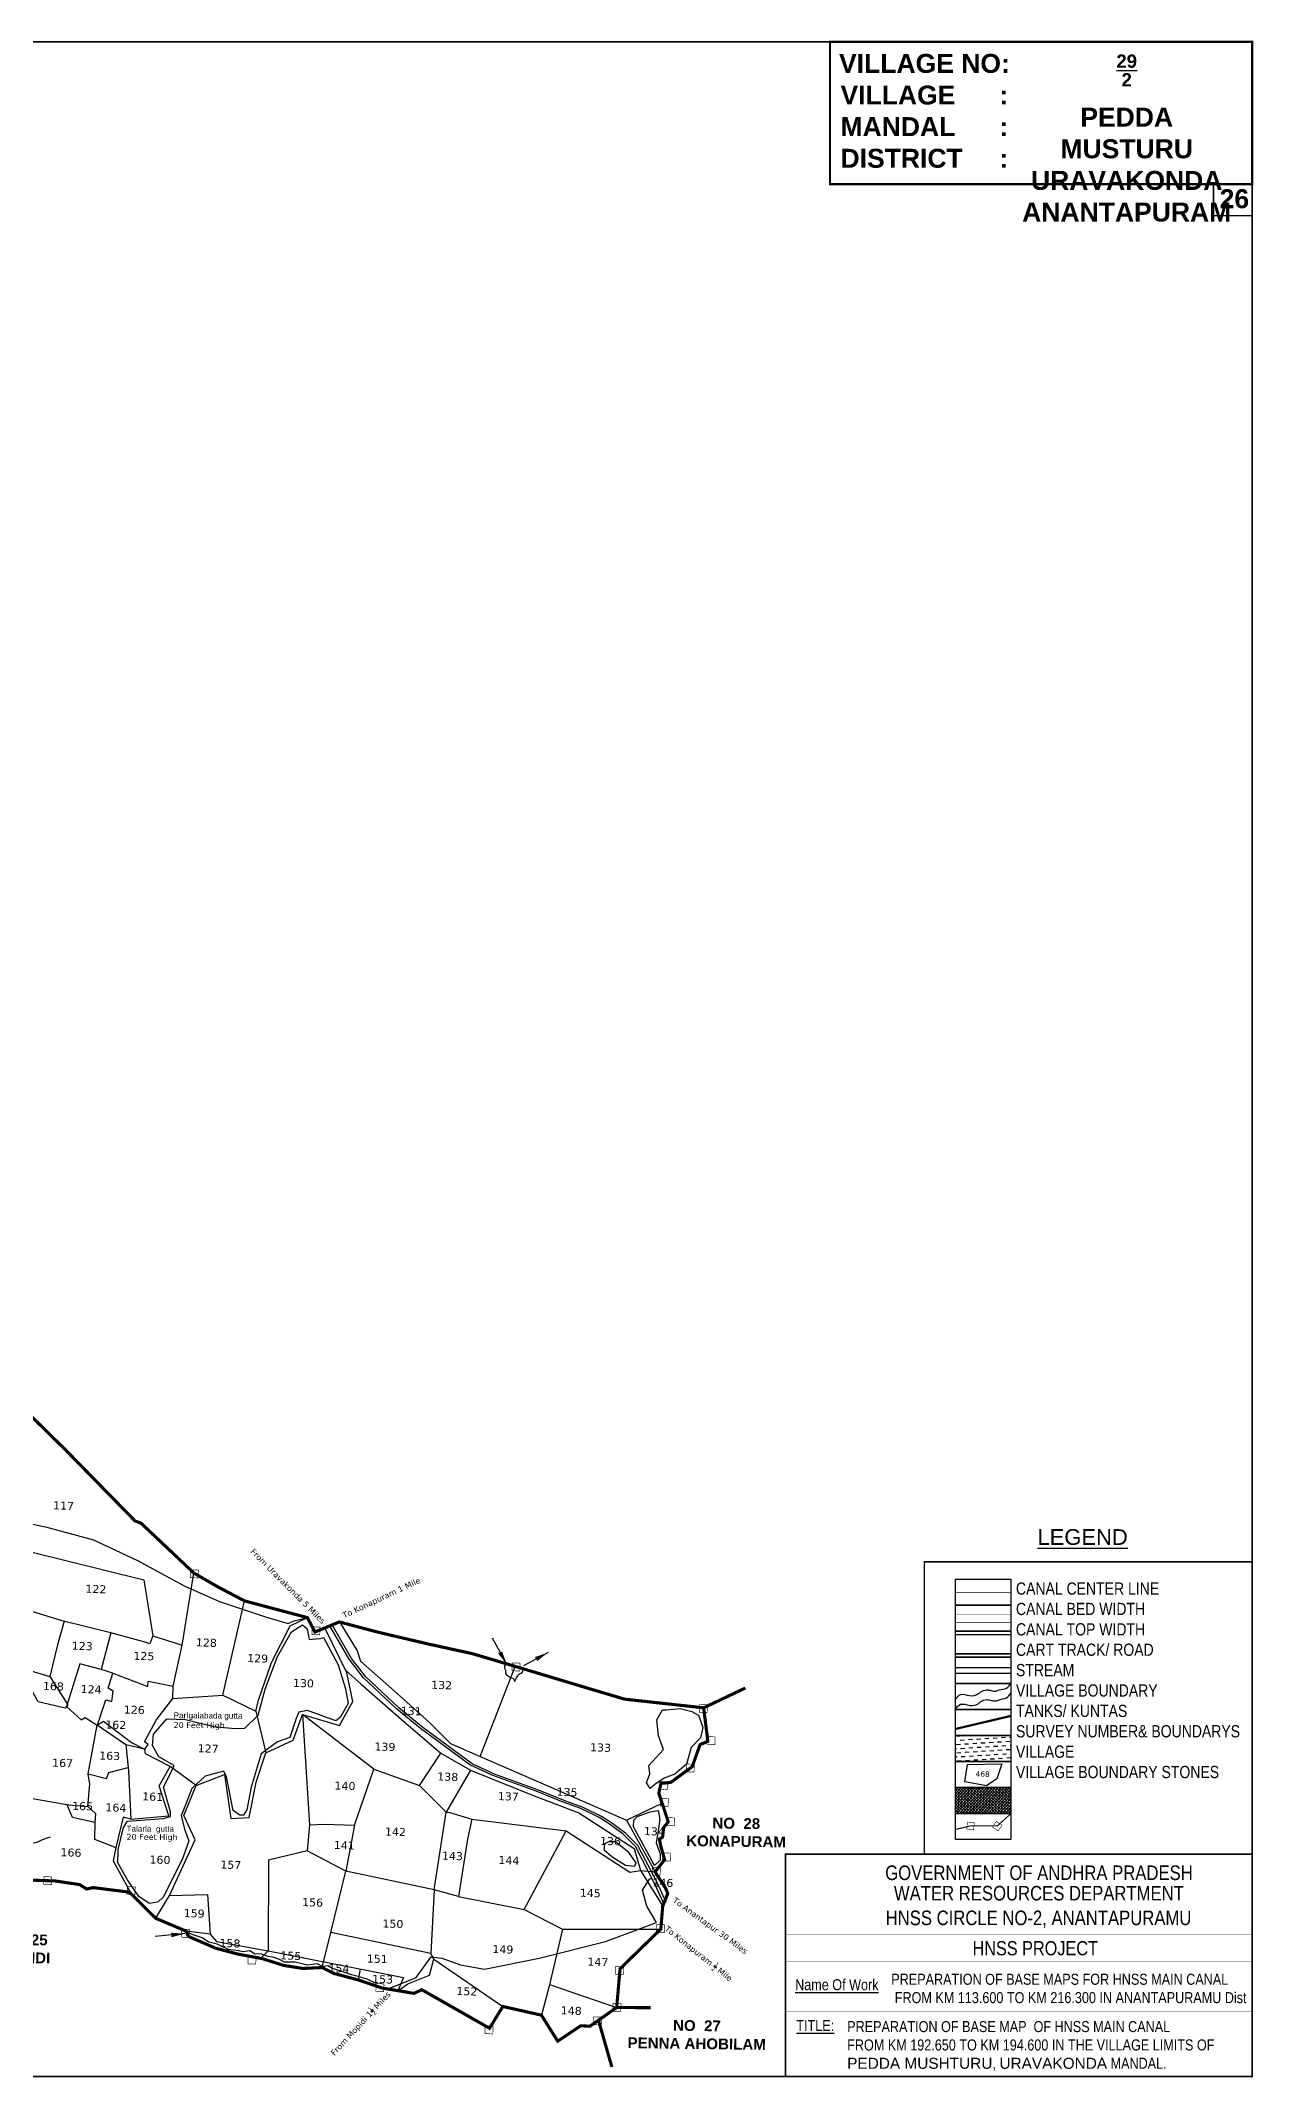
# Model space of a CAD drawing. Header units: inches. Extents: x 739758 to 748078, y 1645904 to 1651338.
# Drawn here: x 744959 to 748078, y 1645904 to 1651142 of the extents above; entities that cross this region are included whole.
import ezdxf
from ezdxf.enums import TextEntityAlignment as Align

# ---------------------------------------------------------------- set-up
doc = ezdxf.new("R2010")
doc.units = ezdxf.units.IN
doc.header["$MEASUREMENT"] = 0
doc.linetypes.add('ACAD_ISO02W100', pattern=[15, 12, -3])
doc.linetypes.add('HIDDEN2', pattern=[0.1875, 0.125, -0.0625])
for name, color, linetype in [('CANAL1', 1, 'Continuous'), ('CSMark', 72, 'Continuous'), ('FRAME 025', 7, 'Continuous'), ('HILL', 223, 'Continuous'), ('PLOT', 7, 'Continuous'), ('PLOT NO', 7, 'Continuous'), ('ROADS', 6, 'Continuous'), ('STRUCTURE', 5, 'Continuous'), ('TABLE', 7, 'Continuous'), ('tank', 4, 'Continuous'), ('TANKS-STREAM', 4, 'Continuous'), ('TITLEBLOCK', 7, 'Continuous'), ('VILLAGE', 30, 'Continuous'), ('VILLAGE BOUNDRY', 5, 'Continuous'), ('VILLAGE STONES', 240, 'Continuous')]:
    doc.layers.add(name, color=color, linetype=linetype)
doc.styles.add('A', font='ARIAL_1.TTF')
doc.styles.add('ARIALN', font='ARIALN_1.TTF')
doc.styles.get("Standard").update_dxf_attribs({"font": 'verdana_0.ttf'})
doc.dimstyles.get("Standard").update_dxf_attribs({"dimtxt": 0.18, "dimasz": 35, "dimexe": 0.18, "dimexo": 0.0625, "dimgap": 0.09, "dimtad": 0, "dimtih": 1, "dimtoh": 1, "dimdec": 4, "dimzin": 0, "dimdsep": 46, "dimtxsty": 'Standard', "dimcen": 0.09, "dimadec": 0, "dimazin": 0, "dimtfac": 1, "dimtdec": 4, "dimtofl": 0, "dimtmove": 0, "dimatfit": 3, "dimfxl": 0, "dimtolj": 1, "dimtzin": 0, "dimarcsym": 0})

msp = doc.modelspace()

# ---------------------------------------------------------------- hatches: boundary and pattern name
at = {"layer": 'tank'}
h = msp.add_hatch(dxfattribs=at)
h.set_pattern_fill('DASH', color=256, scale=85.053561, angle=3.5405, style=0)
h.set_pattern_definition([(3.5405362, (206013.963, 458791.154), (9.95484588, 11.26796005), [10.63169507, -10.63169507])])
h.paths.add_polyline_path([(747312, 1646783.4), (747454.8, 1646783.4), (747454.8, 1646716.5), (747312, 1646716.5)])
at = {"layer": 'VILLAGE', "linetype": 'Continuous'}
h = msp.add_hatch(dxfattribs=at)
h.set_pattern_fill('SACNCR', color=256, scale=57.127627, angle=1.5303, style=0)
h.set_pattern_definition([(46.53031993, (206013.963, 458791.154), (-3.88684878, 3.684574612), []), (46.53031993, (206017.7485, 458791.255), (-3.88684878, 3.684574612), [0, -5.355715033])])
h.paths.add_polyline_path([(747312, 1646649.5), (747454.8, 1646649.5), (747454.8, 1646582.5), (747312, 1646582.5)])

# ---------------------------------------------------------------- linework, layer by layer
at = {"layer": 'CANAL1', "color": 1, "linetype": 'HIDDEN2', "ltscale": 100, "const_width": 1.4}
msp.add_lwpolyline([(747312, 1647151.7), (747454.8, 1647151.7)], dxfattribs=at)
at = {"layer": 'CANAL1', "color": 5, "const_width": 1.4}
for points in [[(747454.8, 1647095.3), (747312, 1647095.3)], [(747454.8, 1647074.3), (747312, 1647074.3)]]:
    msp.add_lwpolyline(points, dxfattribs=at)
at = {"layer": 'CANAL1', "color": 1, "const_width": 3.5}
for points in [[(747454.8, 1647042.3), (747312, 1647042.3)], [(747454.8, 1646993.3), (747312, 1646993.3)]]:
    msp.add_lwpolyline(points, dxfattribs=at)
at = {"layer": 'CSMark', "color": 5, "const_width": 3.91}
for points in [[(739759.5, 1651139.4), (748075.2, 1651139.4), (748075.2, 1645906.1), (739759.5, 1645906.1)], [(748075.2, 1650773.1), (747976, 1650773.1), (747976, 1650692.5), (748075.2, 1650692.5)], [(747232, 1647229.8), (748075.2, 1647229.8), (748075.2, 1646478), (747232, 1646478)], [(746874.7, 1646478), (748075.2, 1646478), (748075.2, 1645906.1), (746874.7, 1645906.1)]]:
    msp.add_lwpolyline(points, close=True, dxfattribs=at)
at = {"layer": 'FRAME 025', "lineweight": -3, "const_width": 0.894}
for points in [[(746874.5, 1646270.9), (748075.2, 1646270.9)], [(746874.5, 1646201), (748075.2, 1646201)], [(746874.5, 1646072.7), (748075.2, 1646072.7)]]:
    msp.add_lwpolyline(points, dxfattribs=at)
at = {"layer": 'HILL'}
for points in [[(745182.6, 1646412.3), (745157.3, 1646455.9), (745158.5, 1646490.3), (745171.8, 1646546.5), (745182.1, 1646562.6), (745275, 1646569.8), (745293.2, 1646575.3), (745292.5, 1646586.7), (745274.6, 1646650.1), (745289, 1646678.9), (745302.3, 1646705.8), (745262.9, 1646728.7), (745246.4, 1646757.1), (745248.9, 1646786.8), (745283.7, 1646826.3), (745331, 1646824.7), (745404.5, 1646806.2), (745458.9, 1646800.8), (745483.7, 1646802.5), (745518.2, 1646835.3), (745535.9, 1646902.1), (745568.2, 1646986.5), (745604.3, 1647050.1), (745632.2, 1647067.7), (745644.2, 1647057.5), (745649.4, 1647030), (745675.8, 1647032.8), (745686.2, 1647035.5), (745723.9, 1646965.2), (745742.9, 1646903.3), (745749.9, 1646865.5), (745729.6, 1646829.7), (745718.5, 1646820.8), (745644.8, 1646847.5), (745622.5, 1646843.1), (745616.3, 1646827.3), (745600.2, 1646778.5), (745567.9, 1646766.7), (745525.7, 1646736.2), (745500.1, 1646650.1), (745489.4, 1646592.3), (745480.6, 1646578.2), (745471.4, 1646578.5), (745454.3, 1646590.4), (745436.7, 1646677), (745429.9, 1646691.6), (745382.2, 1646678.8), (745347.6, 1646647.1), (745325.1, 1646589.7), (745320.2, 1646577.2), (745329.1, 1646542.2), (745339.9, 1646512), (745324.6, 1646468.7), (745274.8, 1646368.5), (745260.4, 1646354.6), (745237.7, 1646351.2), (745211.5, 1646369.1), (745182.6, 1646412.3)], [(746560.6, 1646746.8), (746548.5, 1646782.7), (746544.2, 1646823.5), (746558, 1646849.3), (746568.2, 1646849), (746603.9, 1646852.4), (746634, 1646845.2), (746650.6, 1646835.3), (746662.4, 1646803.5), (746655.9, 1646777.5), (746632.4, 1646752.1), (746620.1, 1646709.8), (746590.4, 1646684), (746562.8, 1646673.1), (746539, 1646656.9), (746526.4, 1646647.1), (746517.1, 1646661.3), (746525.6, 1646684.2), (746523.2, 1646705.9), (746560.6, 1646746.8)], [(746537.6, 1646449), (746502.8, 1646514), (746483.4, 1646548.2), (746484.4, 1646565.1), (746493, 1646575.1), (746526.4, 1646586.8), (746547.6, 1646590.2), (746551.4, 1646566.9), (746546.9, 1646538.8), (746542.2, 1646507.5), (746552.5, 1646478.9), (746552, 1646462.4), (746537.6, 1646449)], [(746408.8, 1646491.5), (746408.8, 1646505.4), (746421.3, 1646510.6), (746437.3, 1646510.6), (746468.3, 1646485.4), (746490, 1646455.8), (746486.1, 1646446.7), (746463.5, 1646449), (746427.7, 1646470.8), (746408.2, 1646487.9), (746408.8, 1646491.5)]]:
    msp.add_lwpolyline(points, dxfattribs=at)
at = {"layer": 'PLOT'}
for points in [[(744821.7, 1647285.2), (744929.8, 1647256.9), (745224.3, 1647183.5), (745247.2, 1647039.6), (745239.8, 1647018.8), (745224.5, 1647024.2), (745139.4, 1647047.4), (745014.4, 1647078.5), (744910.9, 1647109.8), (744929.8, 1647256.9)], [(745190.5, 1646568), (745288.1, 1646576.5), (745263.9, 1646653.5), (745291.9, 1646703.5), (745228.1, 1646736.1), (745227.1, 1646747.9), (745235.6, 1646760), (745225.5, 1646767.1), (745255.8, 1646822.6), (745298.4, 1646878.3), (745299.4, 1646910.2), (745322.6, 1647015.4), (745353, 1647201)], [(745298.4, 1646878.3), (745427.3, 1646887.3), (745483.3, 1647129.4)], [(745019.2, 1647077.2), (745001.9, 1647016.1), (744982.7, 1646935.4)], [(745139.4, 1647047.4), (745114.3, 1646952.8)], [(745427.3, 1646887.3), (745511.9, 1646845.8), (745519.6, 1646874.4), (745552.7, 1646971.1), (745600.7, 1647065.7), (745644.8, 1647086.5)], [(745511.9, 1646845.8), (745538.1, 1646738.9), (745608.7, 1646771), (745632.1, 1646837.6), (745727.4, 1646809.1), (745761.9, 1646870.3), (745746.4, 1646944.4), (745689.7, 1647059.9)], [(745727.2, 1647075.4), (745773, 1647001.1), (745781.9, 1646974.6), (745883.8, 1646884.6), (745959.7, 1646815.6), (746013, 1646762.4), (746089, 1646728.9), (746304.6, 1646635.6), (746465.9, 1646565.8), (746557.3, 1646609.5)], [(745247.2, 1647039.6), (745322.6, 1647015.4)], [(744851, 1646936.3), (744907.8, 1646957.5), (744982.7, 1646935.4), (745028.6, 1646861.8), (745022.1, 1646853.2), (744952.2, 1646869.5), (744905.2, 1646956.5)], [(744923.2, 1646623.4), (745031.7, 1646605.3), (745079.9, 1646600.6), (745085.5, 1646657.7), (745081.2, 1646684.5), (745102.9, 1646805.7), (745126.3, 1646874.9), (745141.6, 1646870.3), (745145.6, 1646897.4), (745132.5, 1646904.6), (745144.6, 1646943.3), (745114.3, 1646952.8), (745059.5, 1646967.8), (745025.4, 1646857.5), (745063.3, 1646823.5), (745073.3, 1646829.4), (745104.4, 1646810.1), (745120.8, 1646820), (745192.1, 1646765.1), (745222.4, 1646750.2), (745227.1, 1646747.9), (745177.5, 1646759.4), (745104.4, 1646810.1)], [(745144.6, 1646943.3), (745234.6, 1646909.3), (745235, 1646923.2), (745299.4, 1646910.2)], [(745743, 1646951.2), (745783.5, 1646915.3), (745886.4, 1646825.3), (745988.5, 1646737.5), (746064.2, 1646693.7), (746228.2, 1646628.4), (746343, 1646584.3), (746485.6, 1646493), (746502.2, 1646435.8), (746558.9, 1646344.2)], [(746089, 1646728.9), (746179.6, 1646961)], [(745632.1, 1646837.6), (745650.2, 1646553.4), (745644.3, 1646486.7)], [(745766, 1646552.5), (745815.7, 1646697), (745632.1, 1646837.6)], [(745177.5, 1646759.4), (745184.4, 1646692.3), (745190.5, 1646568), (745171.1, 1646573.3), (745152, 1646495.2), (745145.2, 1646460.9), (745184.9, 1646389.1), (745189.7, 1646378)], [(745359.2, 1646654.9), (745431.7, 1646682.8), (745448.4, 1646569.5), (745494.9, 1646572.6), (745513.4, 1646663.6), (745538.1, 1646738.9)], [(745815.7, 1646697), (745933.1, 1646654.9), (745988.5, 1646737.5), (746064.2, 1646693.7), (746001.9, 1646586), (745933.1, 1646654.9)], [(745081.2, 1646684.5), (745128.2, 1646672.6), (745134.4, 1646687.8), (745183.5, 1646701.1)], [(745290.4, 1646372.1), (745356, 1646515), (745326.7, 1646577.3), (745359.2, 1646654.9), (745291.9, 1646703.5)], [(745098.1, 1646559.8), (745040.3, 1646572.1), (745025.8, 1646606.3)], [(745079.9, 1646600.6), (745099.9, 1646582.4), (745098.1, 1646559.8), (745097.1, 1646516.6), (745152, 1646495.2)], [(746001.9, 1646586), (746011.6, 1646584.8), (746067.6, 1646568), (746056.6, 1646516.4), (746033.6, 1646369.4), (745971.3, 1646386.5), (745743.4, 1646433.9)], [(745971.3, 1646386.5), (746001.9, 1646586)], [(745650.2, 1646553.4), (745688.3, 1646555.2), (745766, 1646552.5), (745743.4, 1646433.9)], [(746067.6, 1646568), (746310.6, 1646537.6), (746474.3, 1646432.1), (746502.2, 1646435.8), (746539.4, 1646432.2)], [(746202.7, 1646335.9), (746310.6, 1646537.6)], [(746465.9, 1646565.8), (746539.4, 1646432.2)], [(745394.6, 1646272.3), (745411.4, 1646253.2), (745544.4, 1646229.1), (745709.1, 1646196.7), (745810.1, 1646176.8), (745892.2, 1646160.7), (745877.9, 1646126.9), (745902.9, 1646144.3), (745958.7, 1646166.6), (745969.9, 1646207.9), (745962.7, 1646222.6), (745705.6, 1646276.6), (745743.4, 1646433.9), (745644.3, 1646486.7), (745544.6, 1646462.3), (745544.4, 1646229.1), (745524.8, 1646210.1)], [(745254.9, 1646313.1), (745290.4, 1646372.1), (745387.7, 1646373.9), (745394.6, 1646272.3), (745333, 1646280)], [(745971.3, 1646386.5), (745962.7, 1646222.6)], [(746033.6, 1646369.4), (746202.8, 1646335.9), (746301.4, 1646285.1), (746267.1, 1646138.6), (746246.9, 1646064)], [(745682.8, 1646186.4), (745706.4, 1646279.9)], [(746301.4, 1646285.1), (746554.1, 1646285.3)], [(745969.9, 1646207.9), (746147.6, 1646086.2)], [(745776, 1646154.5), (745781.5, 1646182.5)], [(746268.1, 1646142.6), (746440.5, 1646083.6)]]:
    msp.add_lwpolyline(points, dxfattribs=at)
at = {"layer": 'PLOT NO'}
for points in [[(747312, 1647185.2), (747454.8, 1647185.2), (747454.8, 1647118.2), (747312, 1647118.2)], [(747312, 1647118.2), (747454.8, 1647118.2), (747454.8, 1647051.3), (747312, 1647051.3)], [(747312, 1647051.3), (747454.8, 1647051.3), (747454.8, 1646984.3), (747312, 1646984.3)], [(747312, 1646984.3), (747454.8, 1646984.3), (747454.8, 1646917.3), (747312, 1646917.3)], [(747312, 1646917.3), (747454.8, 1646917.3), (747454.8, 1646850.4), (747312, 1646850.4)], [(747312, 1646850.4), (747454.8, 1646850.4), (747454.8, 1646783.4), (747312, 1646783.4)], [(747312, 1646783.4), (747454.8, 1646783.4), (747454.8, 1646716.5), (747312, 1646716.5)], [(747312, 1646716.5), (747454.8, 1646716.5), (747454.8, 1646649.5), (747312, 1646649.5)], [(747312, 1646649.5), (747454.8, 1646649.5), (747454.8, 1646582.5), (747312, 1646582.5)], [(747312, 1646582.5), (747454.8, 1646582.5), (747454.8, 1646515.6), (747312, 1646515.6)]]:
    msp.add_lwpolyline(points, close=True, dxfattribs=at)
at = {"layer": 'PLOT NO', "color": 6}
for points in [[(747312, 1646957.8), (747454.8, 1646957.8)], [(747312, 1646943.8), (747454.8, 1646943.8)]]:
    msp.add_lwpolyline(points, dxfattribs=at)
at = {"layer": 'PLOT NO'}
msp.add_lwpolyline([(747335.9, 1646664.4), (747343.2, 1646708.6), (747431.4, 1646710.5), (747418.7, 1646671.9), (747392.1, 1646654.1), (747335.9, 1646664.4)], dxfattribs=at)
at = {"layer": 'PLOT NO', "color": 4}
for points in [[(747312, 1646875.9), (747325.1, 1646888.5), (747348.1, 1646885.9), (747370.5, 1646890.1), (747377.1, 1646895.5), (747392.2, 1646900.6), (747404.1, 1646898.7), (747415.8, 1646897.4), (747424.7, 1646900.3), (747443.2, 1646905.2), (747454.8, 1646917.3)], [(747312, 1646850.8), (747325.1, 1646863.4), (747348.1, 1646860.8), (747370.5, 1646865), (747377.1, 1646870.4), (747392.2, 1646875.5), (747404.1, 1646873.6), (747415.8, 1646872.3), (747424.7, 1646875.2), (747443.2, 1646880.2), (747454.8, 1646892.3)]]:
    msp.add_spline(points, degree=3, dxfattribs=at)
at = {"layer": 'ROADS'}
for points in [[(744338.5, 1647620.6), (744367.5, 1647627.1), (744444, 1647576.1), (744586.5, 1647467.2), (744757.6, 1647368.8), (744840.3, 1647347.4), (744971.1, 1647319.8), (745094.5, 1647286.2), (745207.5, 1647233), (745329.3, 1647167.1), (745418.5, 1647127.5), (745539.7, 1647087.8), (745595.2, 1647071), (745610.9, 1647078.2), (745644.8, 1647086.5)], [(746561.8, 1646351.5), (746539.1, 1646401.1), (746488.9, 1646498), (746457, 1646529.5), (746418.3, 1646558.1), (746395.6, 1646572.3), (746348, 1646595.5), (746303.3, 1646611.4), (746233.2, 1646640.1), (746119.9, 1646681.5), (746063.1, 1646707.6), (745936.1, 1646801.5), (745873.9, 1646851.5), (745789.2, 1646931.6), (745752.2, 1646979.2), (745702.9, 1647065.3)], [(746567.9, 1646354.1), (746545.2, 1646403.6), (746495, 1646500.6), (746463.1, 1646532), (746424.5, 1646560.6), (746401.8, 1646574.8), (746354.2, 1646598), (746309.4, 1646614), (746239.4, 1646642.6), (746126, 1646684), (746069.2, 1646710.2), (745942.2, 1646804.1), (745880.1, 1646854.1), (745795.3, 1646934.2), (745758.3, 1646981.7), (745709, 1647067.9)], [(745851.7, 1646131.3), (745895.3, 1646148.7), (745924.5, 1646161.1), (745963.4, 1646214.3), (745990.6, 1646210.8), (746038.4, 1646193.2), (746100.8, 1646182.3), (746241.3, 1646210.5), (746411.6, 1646253.6), (746542.9, 1646302.1), (746518.1, 1646344.2), (746506.6, 1646385.2), (746525.1, 1646413.4), (746531.1, 1646416.5)]]:
    msp.add_lwpolyline(points, dxfattribs=at)
at = {"layer": 'STRUCTURE', "color": 5, "const_width": 5.82}
msp.add_lwpolyline([(748075.2, 1651139.4), (746989.3, 1651139.4), (746989.3, 1650773.1), (748075.2, 1650773.1)], close=True, dxfattribs=at)
at = {"layer": 'TANKS-STREAM'}
msp.add_lwpolyline([(745821.6, 1646145), (745798.8, 1646156.1), (745775.9, 1646163), (745758, 1646167.8), (745731.5, 1646176.9), (745707.1, 1646184.9), (745698.6, 1646190.4), (745683.5, 1646189), (745669.9, 1646195.5), (745645.1, 1646192.7), (745613.4, 1646200), (745586.1, 1646199.9), (745573, 1646207), (745559.8, 1646212.1), (745544.4, 1646214.7), (745524.6, 1646221.5), (745510.7, 1646221), (745497.1, 1646229.2), (745478.5, 1646227.2), (745467.7, 1646229.1), (745442.1, 1646232.6), (745425.4, 1646240.4), (745412.7, 1646246.3), (745391.8, 1646251.8), (745374.2, 1646262.7), (745350.8, 1646270.7), (745334.1, 1646277.3)], dxfattribs=at)
at = {"layer": 'TANKS-STREAM', "color": 4}
msp.add_spline([(746159.1, 1646965.3), (746151.8, 1646962.1), (746152.1, 1646957.9), (746154.2, 1646950.9), (746155.6, 1646941.5), (746164.7, 1646934.5), (746170.3, 1646931.3), (746175.6, 1646928.5), (746178, 1646923), (746181.5, 1646928.5), (746184.3, 1646934.1), (746188.2, 1646939.7), (746199, 1646948.1), (746198.7, 1646954.1)], degree=3, dxfattribs=at)
at = {"layer": 'TANKS-STREAM'}
msp.add_spline([(744706.5, 1646459.5), (744725.2, 1646463.4), (744730.8, 1646461.2), (744739.1, 1646461.9), (744752, 1646463.5), (744763.3, 1646463.1), (744773.6, 1646463.8), (744796.5, 1646484.7), (744814.9, 1646497.9), (744827, 1646505.2), (744846.5, 1646501.5), (744858.4, 1646490.8), (744867.8, 1646478.6), (744887, 1646484.2), (744899.4, 1646498.7), (744914.4, 1646500.2), (744930, 1646505.9), (744948.6, 1646508.8), (744961.7, 1646514.6), (744984.1, 1646522.5)], degree=3, dxfattribs=at)
at = {"layer": 'VILLAGE BOUNDRY', "linetype": 'ACAD_ISO02W100', "ltscale": 2}
for points, const_width in [([(744903, 1647635.5), (745022, 1647518.6), (745201.8, 1647334.9), (745216.7, 1647329.6), (745353, 1647201), (745416.8, 1647164.3), (745483.3, 1647129.4), (745644.8, 1647086.5), (745664.5, 1647049.4), (745727.2, 1647075.4), (745827.1, 1647048.8), (745960.6, 1647017.5), (746069.8, 1646993.6), (746179.6, 1646961), (746358.5, 1646907.2), (746461, 1646876.7), (746664.2, 1646854.4), (746675.1, 1646768.3), (746655, 1646759.7), (746634.8, 1646703), (746579.2, 1646662.3), (746554.4, 1646660.2), (746548.9, 1646634.9), (746573.2, 1646561.1), (746561.2, 1646546.2), (746558.7, 1646522.1), (746550.6, 1646516.8), (746554, 1646498.6), (746563.9, 1646463.9), (746539.4, 1646432.2), (746566.2, 1646390.5), (746572, 1646377), (746558.9, 1646344.2), (746554.1, 1646285.3), (746449.2, 1646183.2), (746440.5, 1646083.6), (746371.8, 1646035.4), (746348.2, 1646036.6), (746288.8, 1645997.1), (746246.9, 1646064), (746147.6, 1646086.2), (746113.5, 1646030.2), (745939.1, 1646129.4), (745919.1, 1646119.9), (745836.7, 1646133.8), (745776, 1646154.5), (745712.8, 1646171.3), (745682.8, 1646186.4), (745633.6, 1646184), (745584, 1646191.8), (745528.5, 1646209.4), (745465.1, 1646221.2), (745408.4, 1646236.3), (745338.5, 1646266.7), (745333, 1646280), (745254.9, 1646313.1), (745187.4, 1646380.2), (745093.8, 1646392), (745077.1, 1646388.4), (745058.7, 1646399.8), (744996.4, 1646409.1), (744937.6, 1646411.1)], 8), ([(746664.2, 1646854.4), (746771.4, 1646905.3)], 8), ([(747312, 1646800.1), (747454.8, 1646833.6)], 5.6), ([(747312, 1646541.5), (747351.5, 1646550.8), (747419.8, 1646550.8), (747454.8, 1646582.5)], 2.8), ([(746394.1, 1646049.4), (746428.2, 1645930.6)], 8), ([(746440.5, 1646083.6), (746527.6, 1646083.1)], 8)]:
    msp.add_lwpolyline(points, dxfattribs=dict(at, const_width=const_width))
at = {"layer": 'VILLAGE STONES'}
for points, const_width in [([(745344.1, 1647209.4), (745364.3, 1647208.7), (745363.6, 1647188.5), (745343.4, 1647189.2)], 1.62), ([(745657.3, 1647063), (745677.5, 1647062.3), (745676.8, 1647042.1), (745656.6, 1647042.8)], 1.62), ([(746171.9, 1646970), (746192.1, 1646969.4), (746191.4, 1646949.1), (746171.2, 1646949.8)], 1.62), ([(746653.7, 1646863), (746673.9, 1646862.3), (746673.2, 1646842.1), (746653, 1646842.8)], 1.62), ([(746673.6, 1646780.3), (746693.8, 1646779.7), (746693.1, 1646759.4), (746672.9, 1646760.1)], 1.62), ([(746620.1, 1646709.8), (746640.3, 1646709.1), (746639.6, 1646688.9), (746619.4, 1646689.5)], 1.62), ([(746550.9, 1646665), (746571.1, 1646664.3), (746570.4, 1646644.1), (746550.2, 1646644.8)], 1.62), ([(746553.2, 1646621.8), (746573.4, 1646621.1), (746572.8, 1646600.9), (746552.5, 1646601.6)], 1.62), ([(746569.6, 1646572), (746589.8, 1646571.3), (746589.1, 1646551.1), (746568.9, 1646551.8)], 1.62), ([(747343, 1646560.6), (747360.6, 1646558.6), (747358.7, 1646541), (747341, 1646542.9)], 1.42), ([(747407.4, 1646547.5), (747417.1, 1646562.4), (747432, 1646552.8), (747422.3, 1646537.9)], 1.42), ([(746558.9, 1646481.2), (746579.1, 1646480.5), (746578.4, 1646460.3), (746558.2, 1646461)], 1.62), ([(744967.3, 1646420.2), (744987.5, 1646419.5), (744986.8, 1646399.3), (744966.6, 1646400)], 1.62), ([(746532.7, 1646444.4), (746552.9, 1646443.7), (746552.2, 1646423.5), (746532, 1646424.2)], 1.62), ([(745181.9, 1646394.5), (745202.1, 1646393.8), (745201.5, 1646373.6), (745181.2, 1646374.3)], 1.62), ([(745321.9, 1646284.7), (745342.1, 1646284), (745341.4, 1646263.8), (745321.2, 1646264.5)], 1.62), ([(746543.3, 1646297), (746563.5, 1646296.3), (746562.8, 1646276.1), (746542.6, 1646276.8)], 1.62), ([(745492.6, 1646216.1), (745512.8, 1646215.4), (745512.1, 1646195.2), (745491.9, 1646195.9)], 1.62), ([(746438.2, 1646189.4), (746458.4, 1646188.7), (746457.7, 1646168.5), (746437.5, 1646169.2)], 1.62), ([(745821.6, 1646145), (745841.8, 1646144.3), (745841.1, 1646124.1), (745820.9, 1646124.8)], 1.62), ([(746381.2, 1646059.6), (746401.4, 1646058.9), (746400.7, 1646038.7), (746380.5, 1646039.4)], 1.62), ([(746431.4, 1646094.4), (746451.6, 1646093.7), (746450.9, 1646073.5), (746430.7, 1646074.2)], 1.62), ([(746102.3, 1646036.6), (746122.5, 1646035.9), (746121.9, 1646015.7), (746101.6, 1646016.3)], 1.62)]:
    msp.add_lwpolyline(points, close=True, dxfattribs=dict(at, const_width=const_width))

# ---------------------------------------------------------------- texts
at = {"layer": 'PLOT NO'}
for s, height, rotation, p in [('117', 20.58, 358.0488, (745017.8, 1647374.4)), ('122', 20.58, 358.0488, (745101, 1647160)), ('123', 20.58, 358.0488, (745065.7, 1647013.4)), ('125', 20.58, 358.0488, (745224.4, 1646987.5)), ('128', 20.58, 358.0488, (745385.1, 1647022.1)), ('129', 20.58, 358.0488, (745517.1, 1646981.6)), ('168', 20.58, 358.0488, (744991.6, 1646909.9)), ('124', 20.58, 358.0488, (745088.7, 1646902)), ('130', 20.58, 358.0488, (745634.8, 1646917.9)), ('132', 20.58, 358.0488, (745990.3, 1646913)), ('126', 20.58, 358.0488, (745199.6, 1646849.3)), ('131', 20.58, 358.0488, (745911.9, 1646846.2)), ('162', 20.58, 358.0488, (745152, 1646810.8)), ('163', 20.58, 358.0488, (745136.4, 1646731)), ('127', 20.58, 358.0488, (745389.7, 1646749.7)), ('139', 20.58, 358.0488, (745844.4, 1646754.3)), ('133', 20.58, 358.0488, (746399.2, 1646752.3)), ('167', 20.58, 358.0488, (745015.3, 1646712.5)), ('138', 20.58, 358.0488, (746006, 1646677.2)), ('468', 14, 358.6877, (747382, 1646684.2)), ('161', 20.58, 358.0488, (745247.1, 1646625.9)), ('140', 20.58, 358.0488, (745741.6, 1646653.8)), ('137', 20.58, 358.0488, (746161.8, 1646626.6)), ('135', 20.58, 358.0488, (746313, 1646637.9)), ('165', 20.58, 358.0488, (745066.6, 1646601.6)), ('164', 20.58, 358.0488, (745152.4, 1646597.7)), ('142', 20.58, 358.0488, (745871.4, 1646535.6)), ('136', 20.58, 358.0488, (746424.5, 1646511.6)), ('134', 20.58, 358.0488, (746537.5, 1646536.6)), ('166', 20.58, 358.0488, (745036.8, 1646482.2)), ('160', 20.58, 358.0488, (745265.7, 1646463.6)), ('141', 20.58, 358.0488, (745740, 1646501)), ('143', 20.58, 358.0488, (746018.1, 1646473.5)), ('144', 20.58, 358.0488, (746163.4, 1646462.3)), ('157', 20.58, 358.0488, (745448, 1646450.7)), ('146', 20.58, 358.0488, (746559.3, 1646404.6)), ('156', 20.58, 358.0488, (745658.3, 1646354)), ('145', 20.58, 358.0488, (746372.6, 1646378)), ('159', 20.58, 358.0488, (745353.7, 1646325.7)), ('150', 20.58, 358.0488, (745864.9, 1646299)), ('158', 20.58, 358.0488, (745445.8, 1646249)), ('155', 20.58, 358.0488, (745602.2, 1646216.9)), ('151', 20.58, 358.0488, (745824.8, 1646208.8)), ('149', 20.58, 358.0488, (746147.8, 1646233.3)), ('147', 20.58, 358.0488, (746392.3, 1646200.8)), ('154', 20.58, 358.0488, (745726.2, 1646184.4)), ('153', 20.58, 358.0488, (745838.3, 1646156.3)), ('152', 20.58, 358.0488, (746055.1, 1646125.3)), ('148', 20.58, 358.0488, (746323.7, 1646075.5))]:
    msp.add_text(s, height=height, rotation=rotation, dxfattribs=at).set_placement(p, align=Align.MIDDLE_CENTER)
at = {"layer": 'ROADS', "color": 0, "char_height": 15, "attachment_point": 1}
for s, insert, width, rotation in [('\\A1;From Uravakonda 5 Miles', (745507.6, 1647265.4), 423.625, 314.9313), ('\\A1;To Konapuram 1 Mile', (745733, 1647098), 423.625, 25.0424), ('\\A1;To Anantapur 30 Miles\\P ', (746592.2, 1646368.3), 694.934, 323.9413), ('\\A1;To Konapuram {\\H0.7x;\\S1/2;} Mile', (746575.2, 1646299.3), 423.625, 321.464), ('\\A1;From Mopidi 1{\\H0.7x;\\S1/2;} Miles', (745699.5, 1645972.2), 423.625, 47.1951)]:
    msp.add_mtext(s, dxfattribs=dict(at, insert=insert, width=width, rotation=rotation))
at = {"layer": 'TABLE', "extrusion": (0.000201441, 0.004807, 0.999988), "style": 'A'}
msp.add_text('%%ULEGEND', height=40.45, rotation=359.9999, dxfattribs=at).set_placement((747639.1, 1647274, 8068.9), align=Align.MIDDLE)
at = {"layer": 'TITLEBLOCK', "extrusion": (0.000201441, 0.004807, 0.999988), "style": 'ARIALN'}
for s, height, p in [('GOVERNMENT OF ANDHRA PRADESH ', 37.448, (747131.3, 1646391.7, 8058.8)), ('WATER RESOURCES DEPARTMENT  ', 37.448, (747153.7, 1646339.2, 8058.1)), ('HNSS CIRCLE NO-2, ANANTAPURAMU', 37.448, (747132.5, 1646275.7, 8057.8)), ('HNSS PROJECT', 36.469, (747355.9, 1646198.1, 8059.4)), ('%%UName Of Work', 28.317, (746899.6, 1646108.4, 8059.8)), ('%%UTITLE:', 28.32, (746902.7, 1646003.4, 8059.5))]:
    msp.add_text(s, height=height, rotation=359.9999, dxfattribs=at).set_placement(p)
at = {"layer": 'TITLEBLOCK', "extrusion": (0.000201441, 0.004807, 0.999988), "attachment_point": 1, "text_direction": (1, -1e-06, -0.000201), "style": 'ARIALN'}
for s, insert, char_height, width in [('CANAL CENTER LINE \\PCANAL BED WIDTH {\\H1.5288x; }\\PCANAL TOP WIDTH {\\H1.3525x; }\\PCART TRACK/ ROAD{\\H1.4113x; }\\PSTREAM {\\H1.3917x; }\\PVILLAGE BOUNDARY{\\H1.3982x; }\\PTANKS/ KUNTAS{\\H1.3961x; }\\PSURVEY NUMBER& BOUNDARYS{\\H1.3968x; }\\PVILLAGE{\\H1.3966x; }\\PVILLAGE BOUNDARY STONES{\\H1.3966x; }', (747467.7, 1647176.9), 31.454, 659.457), ('PREPARATION OF BASE MAPS FOR HNSS MAIN CANAL\\P FROM KM 113.600 TO KM 216.300 IN ANANTAPURAMU Dist', (747146.9, 1646170.4, -3.3), 28.317, 914.043)]:
    msp.add_mtext(s, dxfattribs=dict(at, insert=insert, char_height=char_height, width=width))
at = {"layer": 'TITLEBLOCK', "insert": (747033.5, 1646048.7), "char_height": 28.3172, "width": 1111.691, "attachment_point": 1, "rotation": 359.9999, "style": 'ARIALN'}
msp.add_mtext('PREPARATION OF BASE MAP  OF HNSS MAIN CANAL  \\PFROM KM {\\C1;192.650 }TO KM {\\C1;194.600 }IN THE VILLAGE LIMITS OF    {\\fArial|b0|i0|c0|p34;\\C1;PEDDA MUSHTURU}, {\\fArial|b0|i0|c0|p34;URAVAKONDA} MANDAL.', dxfattribs=at)
at = {"layer": 'VILLAGE STONES', "char_height": 48.807, "attachment_point": 2}
for s, insert, width in [('{\\fArial|b1|i0|c0|p34;VILLAGE NO:\\PVILLAGE      :\\PMANDAL      :\\PDISTRICT     :}', (747232.2, 1651108.5), 433.193), ('\\A1;{\\fArial|b1|i0|c0|p34;\\H0.7x;\\S29/2;\\H1.4286x;\\PPEDDA MUSTURU URAVAKONDA^JANANTAPURAM }', (747752.5, 1651106.9), 593.564)]:
    msp.add_mtext(s, dxfattribs=dict(at, insert=insert, width=width))
at = {"layer": 'VILLAGE STONES', "color": 6, "insert": (748029.5, 1650760.4), "char_height": 48.807, "width": 73.898, "attachment_point": 2}
msp.add_mtext('{\\fArial|b1|i0|c0|p34;26}', dxfattribs=at)
at = {"layer": 'VILLAGE STONES', "color": 0, "insert": (745300.9, 1646842.7), "char_height": 15, "width": 375.225, "attachment_point": 1, "rotation": 359.6079}
msp.add_mtext('\\A1;{\\fArial|b0|i0|c0|p34;ParIgalabada gutta\\P}20 Feet High', dxfattribs=at)
at = {"layer": 'VILLAGE STONES', "char_height": 27.78, "width": 386.533, "attachment_point": 2, "rotation": 359.2473}
for s, insert in [('\\A1;{\\fArial|b1|i0|c0|p34;NO  28\\PKONAPURAM}', (746748.4, 1646571.1)), ('\\A1;{\\fArial|b1|i0|c0|p34;NO  25\\PMOPIDI}', (744915.4, 1646271.9)), ('\\A1;{\\fArial|b1|i0|c0|p34;NO  27\\PPENNA AHOBILAM}', (746647.2, 1646050.9))]:
    msp.add_mtext(s, dxfattribs=dict(at, insert=insert))
at = {"layer": 'VILLAGE STONES', "color": 0, "insert": (745179.7, 1646551.4), "char_height": 15, "width": 375.225, "attachment_point": 1, "rotation": 359.6079, "line_spacing_factor": 0.424135}
msp.add_mtext('\\A1;{\\fArial|b0|i0|c0|p34;Talarla\\fArial|b1|i0|c0|p34; \\fArial|b0|i0|c0|p34; gutta\\P\\P}20 Feet High', dxfattribs=at)

# ---------------------------------------------------------------- leaders
at = {"layer": 'TANKS-STREAM', "color": 5}
for points in [[(746157.6, 1646966.2), (746120.8, 1647033.4)], [(746263.9, 1646996.8), (746201.1, 1646962)], [(745329.7, 1646273.6), (745253.5, 1646266)]]:
    msp.add_leader(points, dimstyle='Standard', override={"dimgap": 0.09, "dimtad": 0}, dxfattribs=at)

doc.saveas('drawing.dxf')
